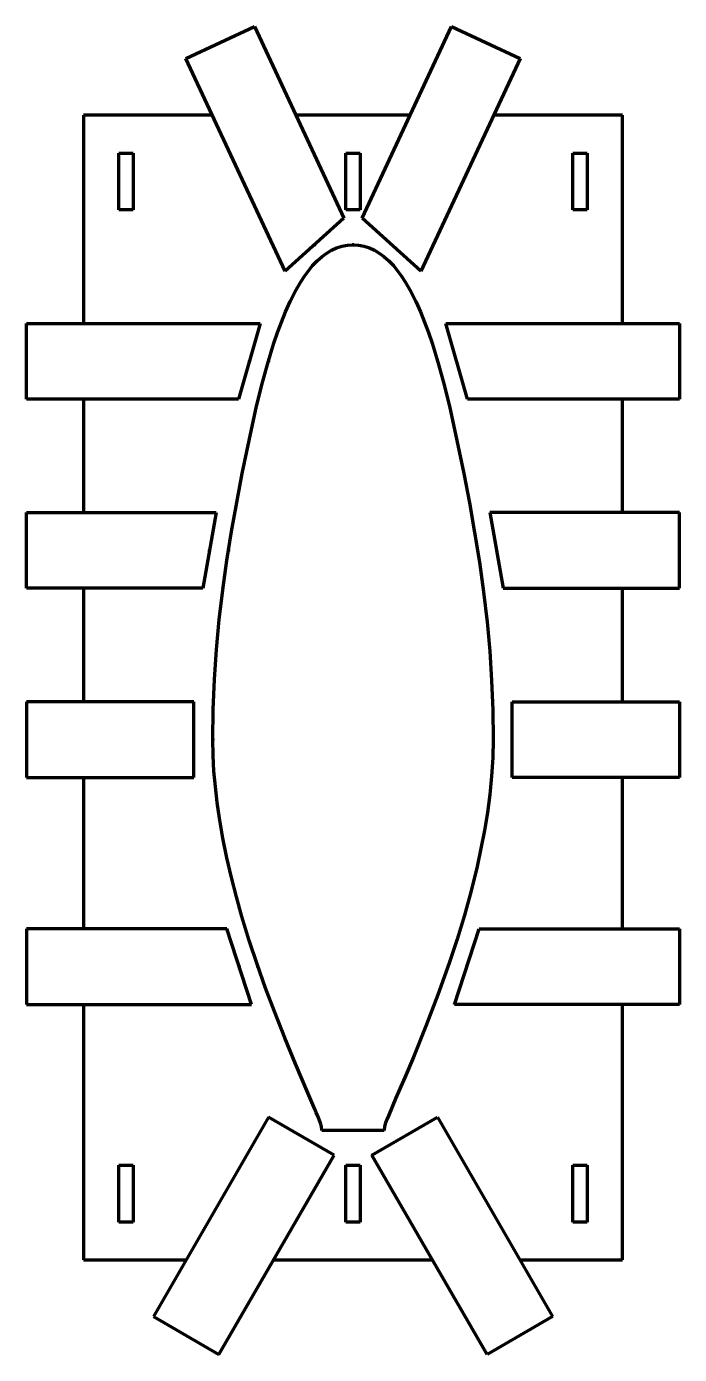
# Model space of a CAD drawing. Header units: inches. Extents: x -8.6 to 8.6, y -17.8 to 17.3.
import ezdxf

# ---------------------------------------------------------------- set-up
doc = ezdxf.new("R2010")
doc.units = ezdxf.units.IN
doc.header["$MEASUREMENT"] = 0
doc.layers.add('1', color=7, linetype='Continuous', true_color=0xffffff)

msp = doc.modelspace()

# ---------------------------------------------------------------- linework, layer by layer
at = {"layer": '1', "color": 163, "linetype": 'Continuous', "lineweight": 70}
for p, q in [((-4.417809, 16.5), (-2.605193, 17.345237)), ((-2.605193, 17.345237), (-0.242462, 12.278343)), ((0.242462, 12.278343), (2.605193, 17.345237)), ((2.605193, 17.345237), (4.417809, 16.5)), ((-1.796663, 10.878935), (-4.417809, 16.5)), ((4.417809, 16.5), (1.796663, 10.878935)), ((-7.125, 15), (-7.125, 9.5)), ((-3.718347, 15), (-7.125, 15)), ((1.511592, 15), (-1.511592, 15)), ((7.125, 15), (3.718347, 15)), ((7.125, 9.5), (7.125, 15)), ((-6.1875, 14), (-5.8125, 14)), ((-6.1875, 12.5), (-6.1875, 14)), ((-5.8125, 14), (-5.8125, 12.5)), ((-0.1875, 14), (0.1875, 14)), ((-0.1875, 12.5), (-0.1875, 14)), ((0.1875, 14), (0.1875, 12.5)), ((5.8125, 14), (6.1875, 14)), ((5.8125, 12.5), (5.8125, 14)), ((6.1875, 14), (6.1875, 12.5)), ((-5.8125, 12.5), (-6.1875, 12.5)), ((0.1875, 12.5), (-0.1875, 12.5)), ((6.1875, 12.5), (5.8125, 12.5)), ((-0.242462, 12.278343), (-1.796663, 10.878935)), ((1.796663, 10.878935), (0.242462, 12.278343)), ((-8.625, 9.5), (-2.44951, 9.5)), ((-8.625, 7.5), (-8.625, 9.5)), ((-2.44951, 9.5), (-3.023001, 7.5)), ((2.44951, 9.5), (8.625, 9.5)), ((3.023001, 7.5), (2.44951, 9.5)), ((8.625, 9.5), (8.625, 7.5)), ((-3.023001, 7.5), (-8.625, 7.5)), ((-7.125, 7.5), (-7.125, 4.5)), ((8.625, 7.5), (3.023001, 7.5)), ((7.125, 4.5), (7.125, 7.5)), ((-8.625, 4.5), (-3.614181, 4.5)), ((-8.625, 2.5), (-8.625, 4.5)), ((-3.614181, 4.5), (-3.966835, 2.5)), ((8.625, 4.5), (3.614181, 4.5)), ((3.614181, 4.5), (3.966835, 2.5)), ((8.625, 2.5), (8.625, 4.5)), ((-3.966835, 2.5), (-8.625, 2.5)), ((-7.125, 2.5), (-7.125, -0.5)), ((3.966835, 2.5), (8.625, 2.5)), ((7.125, -0.5), (7.125, 2.5)), ((-4.203625, -0.5), (-8.625, -0.5)), ((-8.625, -0.5), (-8.625, -2.5)), ((-4.203625, -2.5), (-4.203625, -0.5)), ((4.203625, -0.5), (8.625, -0.5)), ((4.203625, -2.5), (4.203625, -0.5)), ((8.625, -0.5), (8.625, -2.5)), ((-8.625, -2.5), (-4.203625, -2.5)), ((-7.125, -2.5), (-7.125, -6.5)), ((8.625, -2.5), (4.203625, -2.5)), ((7.125, -6.5), (7.125, -2.5)), ((-3.335236, -6.5), (-8.625, -6.5)), ((-8.625, -6.5), (-8.625, -8.5)), ((-2.685397, -8.5), (-3.335236, -6.5)), ((2.685397, -8.5), (3.335236, -6.5)), ((3.335236, -6.5), (8.625, -6.5)), ((8.625, -6.5), (8.625, -8.5)), ((-8.625, -8.5), (-2.685397, -8.5)), ((-7.125, -8.5), (-7.125, -15.25)), ((8.625, -8.5), (2.685397, -8.5)), ((7.125, -15.25), (7.125, -8.5)), ((-2.232051, -11.479127), (-5.27519, -16.75)), ((-0.5, -12.479127), (-2.232051, -11.479127)), ((0.5, -12.479127), (2.232051, -11.479127)), ((2.232051, -11.479127), (5.27519, -16.75)), ((0.826504, -11.82874), (-0.826504, -11.82874)), ((-3.54314, -17.75), (-0.5, -12.479127)), ((3.54314, -17.75), (0.5, -12.479127)), ((-6.1875, -12.75), (-5.8125, -12.75)), ((-6.1875, -14.25), (-6.1875, -12.75)), ((-5.8125, -12.75), (-5.8125, -14.25)), ((-0.1875, -12.75), (0.1875, -12.75)), ((-0.1875, -14.25), (-0.1875, -12.75)), ((0.1875, -12.75), (0.1875, -14.25)), ((5.8125, -12.75), (6.1875, -12.75)), ((5.8125, -14.25), (5.8125, -12.75)), ((6.1875, -12.75), (6.1875, -14.25)), ((-5.8125, -14.25), (-6.1875, -14.25)), ((0.1875, -14.25), (-0.1875, -14.25)), ((6.1875, -14.25), (5.8125, -14.25)), ((-7.125, -15.25), (-4.409165, -15.25)), ((-2.099764, -15.25), (2.099764, -15.25)), ((4.409165, -15.25), (7.125, -15.25)), ((-5.27519, -16.75), (-3.54314, -17.75)), ((5.27519, -16.75), (3.54314, -17.75))]:
    msp.add_line(p, q, dxfattribs=at)
for points in [[(-3.703625, -1.5), (-3.693389, -0.706065), (-3.661777, 0.087308), (-3.608717, 0.879525), (-3.534768, 1.670066), (-3.441259, 2.458537), (-3.332235, 3.230716), (-3.208256, 4.000639), (-3.071518, 4.768384), (-2.924383, 5.53424), (-2.807256, 6.11332), (-2.685006, 6.69135), (-2.555408, 7.267768), (-2.415402, 7.84172), (-2.26158, 8.412134), (-2.0892, 8.977134), (-1.994307, 9.256899), (-1.892217, 9.534105), (-1.781656, 9.808017), (-1.661133, 10.07771), (-1.528473, 10.341618), (-1.381107, 10.597588), (-1.28423, 10.745996), (-1.179942, 10.889289), (-1.067253, 11.026096), (-0.945118, 11.154551), (-0.812539, 11.272128), (-0.693558, 11.359549), (-0.566779, 11.435111), (-0.43266, 11.496596), (-0.292249, 11.541873), (-0.147295, 11.56942), (0.000001, 11.578639), (0.147294, 11.56942), (0.292247, 11.541874), (0.432657, 11.49659), (0.566785, 11.435115), (0.693565, 11.359552), (0.812538, 11.272122), (0.945135, 11.154518), (1.067263, 11.026068), (1.17994, 10.889288), (1.284231, 10.746003), (1.381112, 10.597593), (1.528489, 10.341638), (1.661136, 10.077715), (1.781709, 9.808063), (1.892204, 9.534092), (1.994301, 9.256894), (2.08926, 8.977188), (2.261536, 8.4121), (2.41537, 7.841702), (2.555405, 7.267774), (2.685005, 6.69137), (2.807248, 6.113326), (2.924341, 5.534225), (3.074128, 4.754442), (3.21302, 3.972674), (3.338616, 3.188668), (3.448529, 2.40229), (3.540661, 1.613645), (3.612101, 0.837123), (3.663286, 0.05899), (3.69376, -0.720239), (3.703738, -1.5)], [(-0.826504, -11.82874), (-0.832004, -11.729984), (-0.861138, -11.635283), (-0.895778, -11.542445), (-0.932426, -11.450376), (-0.970086, -11.358717), (-1.008397, -11.267328), (-1.192362, -10.837914), (-1.519998, -10.070731), (-1.804076, -9.382246), (-2.077103, -8.689274), (-2.309952, -8.066334), (-2.53115, -7.439202), (-2.739404, -6.807673), (-2.933348, -6.171558), (-3.077029, -5.659308), (-3.209464, -5.144046), (-3.329537, -4.625786), (-3.43603, -4.104563), (-3.527543, -3.580468), (-3.587705, -3.166824), (-3.636481, -2.751691), (-3.672849, -2.335271), (-3.695658, -1.917916), (-3.703625, -1.5)], [(3.703738, -1.5), (3.693166, -1.983498), (3.662871, -2.466168), (3.614937, -2.947415), (3.551131, -3.426813), (3.47301, -3.904066), (3.381919, -4.379013), (3.27903, -4.85156), (3.120064, -5.497311), (2.943022, -6.138356), (2.749924, -6.774697), (2.542334, -7.406446), (2.24551, -8.241921), (1.928632, -9.070082), (1.594841, -9.891591), (1.367167, -10.430714), (1.136094, -10.968386), (0.935505, -11.442709), (0.897957, -11.536646), (0.862481, -11.631378), (0.83243, -11.72797), (0.826504, -11.82874)]]:
    msp.add_lwpolyline(points, dxfattribs=at)
for p in [(-1.019563, 11.578639), (0, 11.578639), (-2.736256, 8.5), (-2.236256, 8.5), (-3.790508, 3.5), (-3.290508, 3.5), (-3.703625, -1.5), (-3.010317, -7.5), (-2.510317, -7.5)]:
    msp.add_point(p, dxfattribs=at)

doc.saveas('drawing.dxf')
